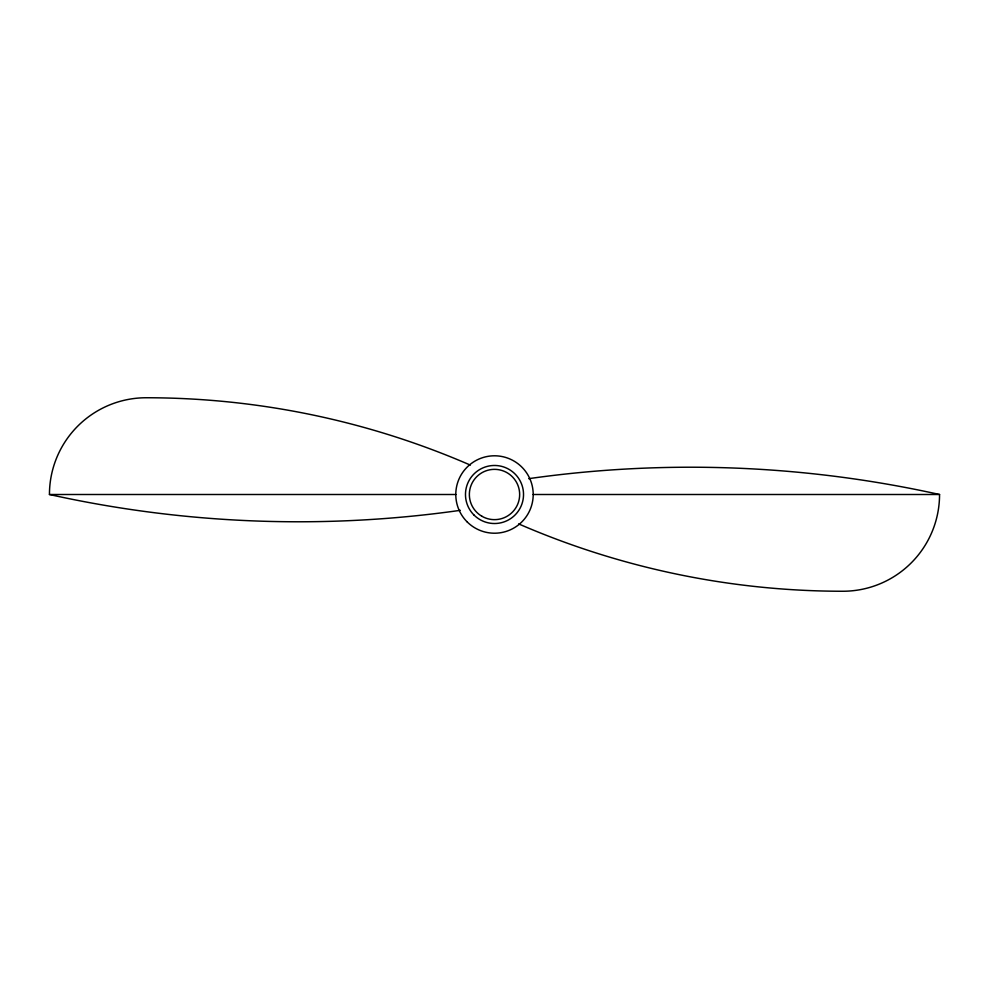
<?xml version="1.0" encoding="UTF-8"?>
<svg xmlns="http://www.w3.org/2000/svg" width="989" height="989" viewBox="0 0 989 989"><rect width="100%" height="100%" fill="white"/><g stroke="black" fill="none" stroke-linecap="round" stroke-linejoin="round"><path stroke-width="1.48" d="M470.331 465.09A813.687 813.687 0 0 0 146.199 397.751A96.749 96.749 0 0 0 49.45 494.5L455.867 494.5M533.133 494.5L939.55 494.5A96.749 96.749 0 0 1 842.801 591.249A813.687 813.687 0 0 1 518.669 523.91M460.281 510.336A1150.096 1150.096 0 0 1 49.45 494.5M528.719 478.664A1150.096 1150.096 0 0 1 939.55 494.5M473.978 515.022A29.027 29.027 0 0 0 522.538 502.016A29.027 29.027 0 0 0 486.984 466.462A29.027 29.027 0 0 0 473.978 515.022M481.927 516.283A25.158 25.158 0 0 0 519.658 494.5A25.158 25.158 0 0 0 481.927 472.717A25.158 25.158 0 0 0 481.927 516.283M467.129 521.871A38.695 38.695 0 0 0 531.884 504.514A38.695 38.695 0 0 0 484.486 457.116A38.695 38.695 0 0 0 467.129 521.871"/></g></svg>
